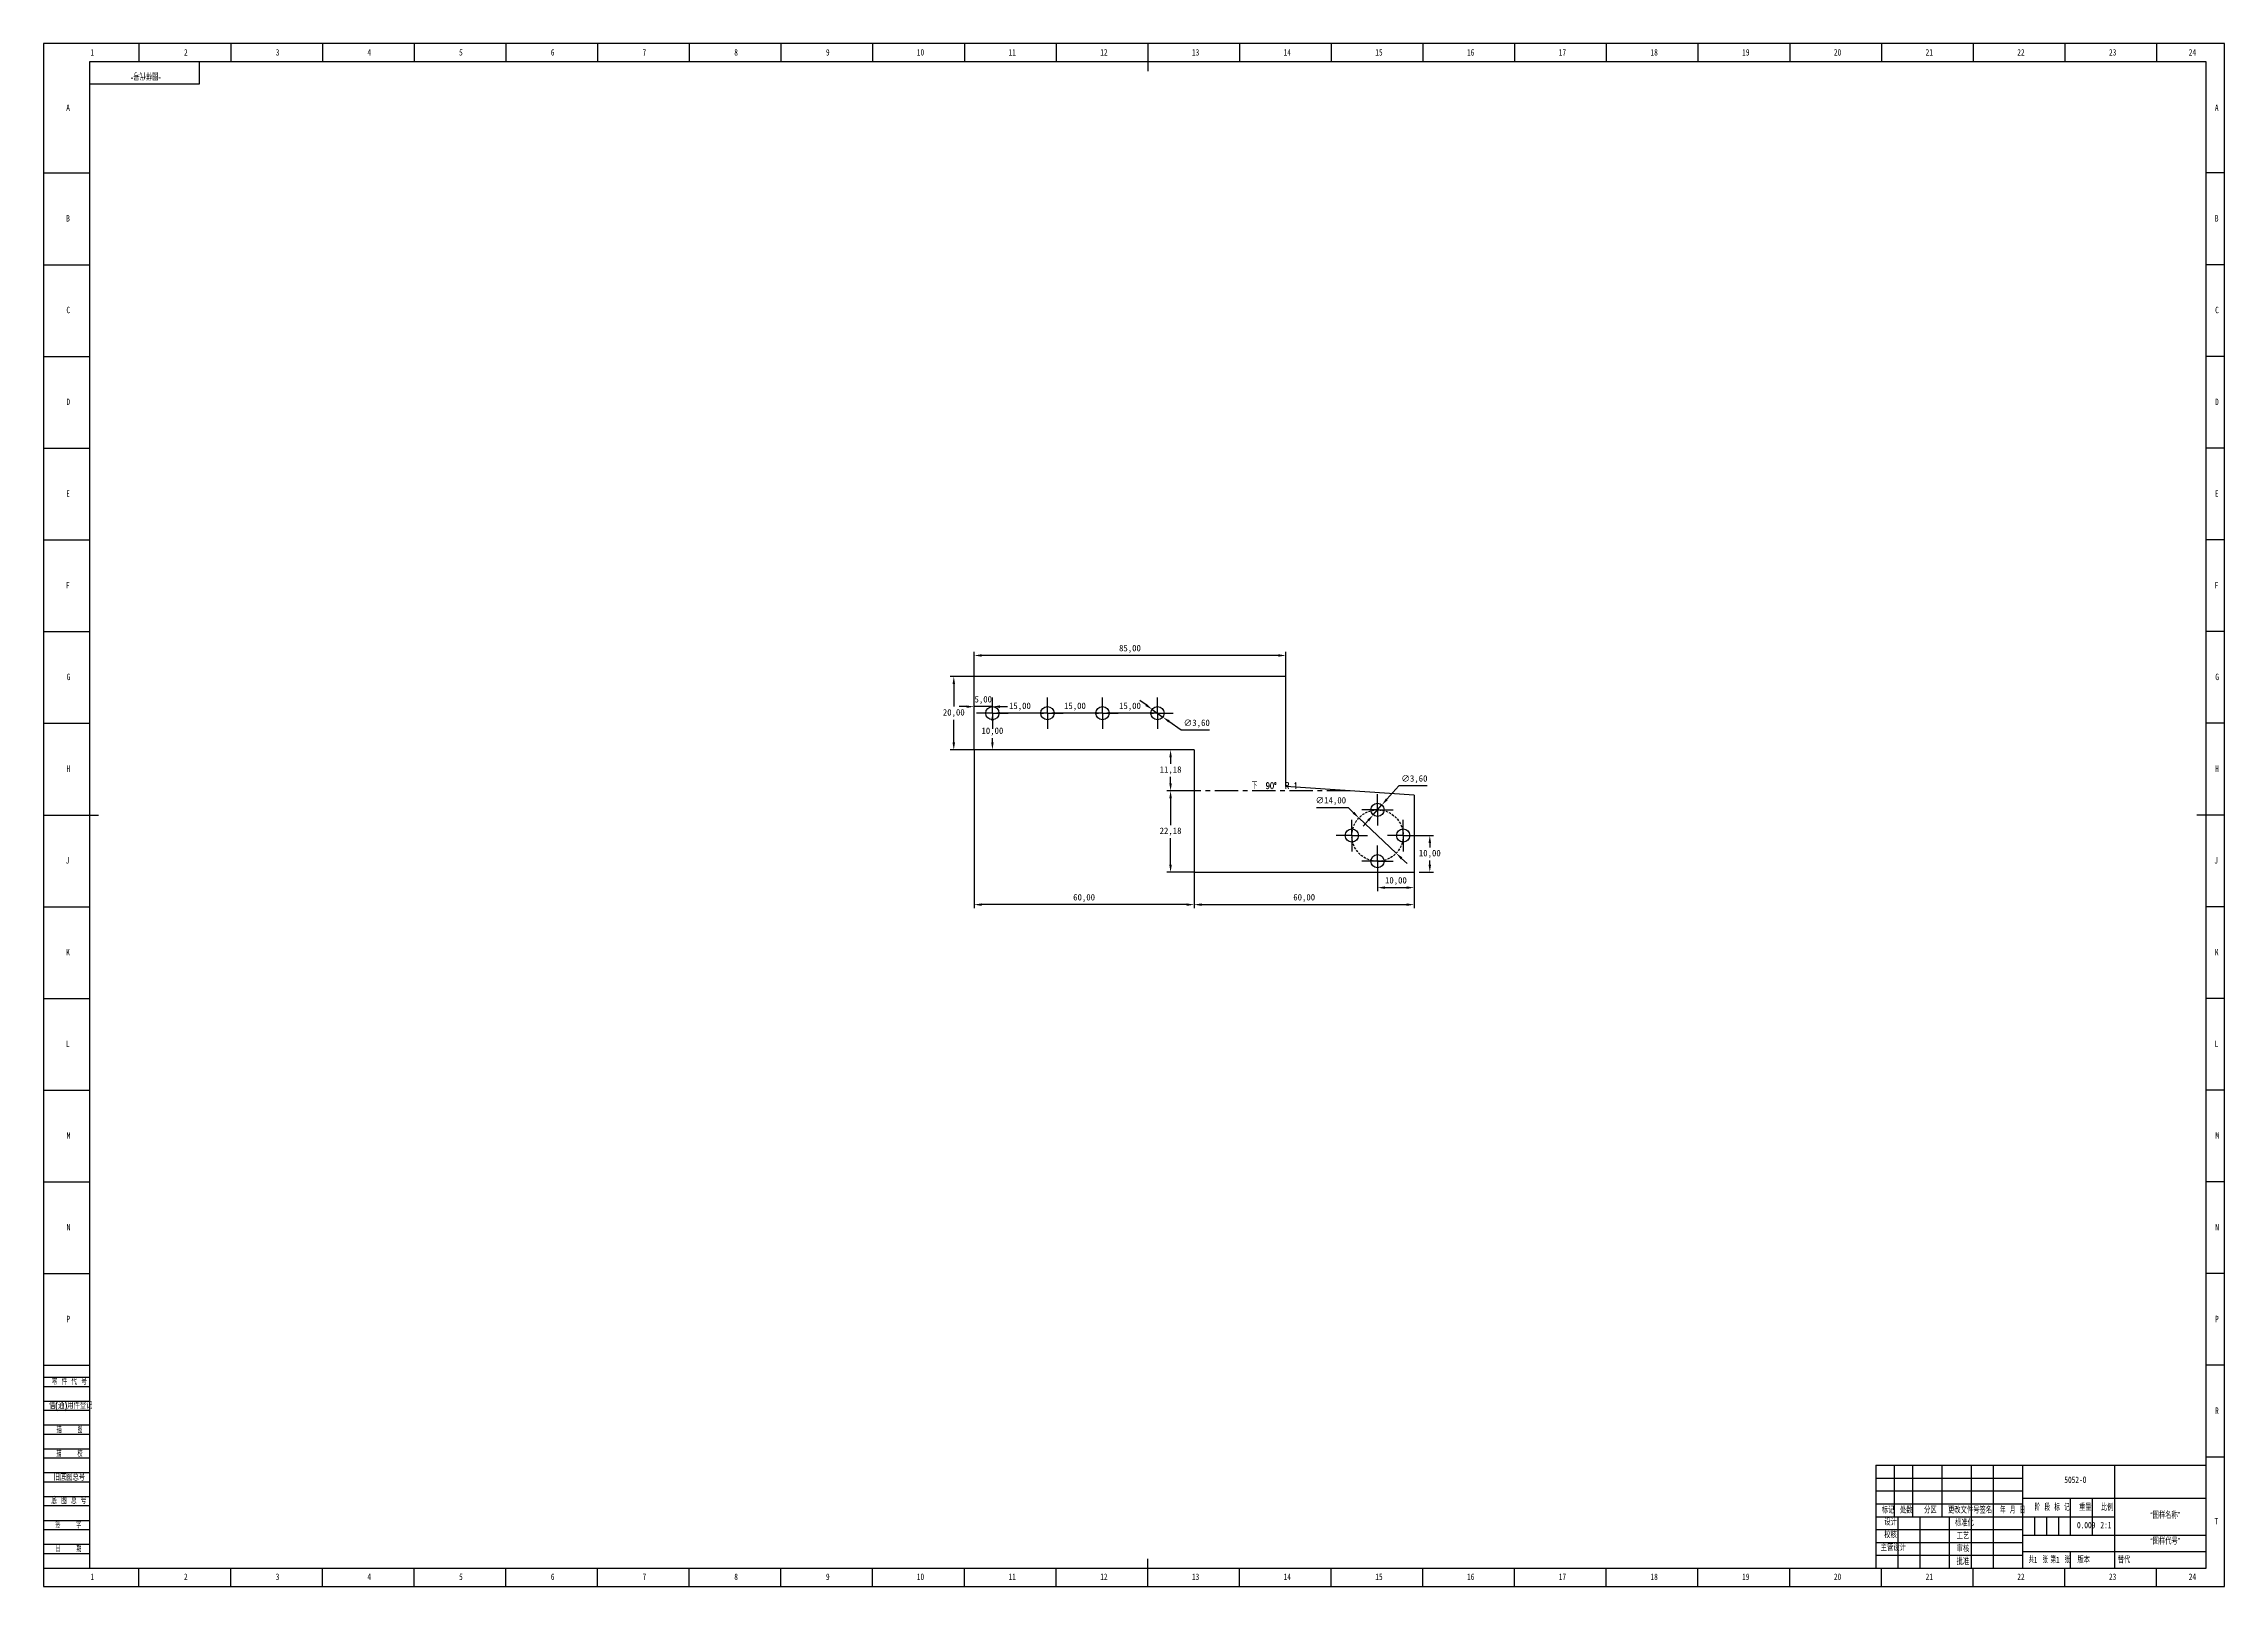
# Model space of a CAD drawing. Header units: millimetres. Extents: x 0 to 594, y 0 to 421.
import ezdxf

# ---------------------------------------------------------------- set-up
doc = ezdxf.new("R2010")
doc.units = ezdxf.units.MM
doc.header["$LTSCALE"] = 0.5
doc.header["$PDSIZE"] = -1
doc.linetypes.add('CENTERX2', pattern=[20.32, 12.7, -2.54, 2.54, -2.54])
doc.linetypes.add('HIDDEN', pattern=[1.905, 1.27, -0.635])
for name, color, linetype in [('10', 7, 'Continuous'), ('5', 7, 'Continuous'), ('9', 7, 'Continuous'), ('SLD-0', 7, 'Continuous')]:
    doc.layers.add(name, color=color, linetype=linetype)
doc.styles.add('SLDTEXTSTYLE0', font='TXT', dxfattribs={"width": 0.7, "bigfont": 'bigfont'})
doc.styles.add('SLDTEXTSTYLE1', font='TXT', dxfattribs={"width": 0.6, "bigfont": 'bigfont'})
doc.styles.add('SLDTEXTSTYLE2', font='TXT', dxfattribs={"width": 0.614286, "bigfont": 'bigfont'})
doc.styles.add('SLDTEXTSTYLE3', font='TXT', dxfattribs={"width": 0.62, "bigfont": 'bigfont'})
doc.styles.add('SLDTEXTSTYLE4', font='TXT', dxfattribs={"width": 0.566667, "bigfont": 'bigfont'})
doc.styles.add('SLDTEXTSTYLE5', font='TXT', dxfattribs={"width": 0.7})
doc.styles.add('SLDTEXTSTYLE6', font='TXT', dxfattribs={"width": 0.609091, "bigfont": 'bigfont'})
doc.dimstyles.new('ISO-25', dxfattribs={"dimtxt": 2.5, "dimasz": 2.5, "dimexe": 1.25, "dimexo": 0.625, "dimtad": 1, "dimtxsty": 'Standard', "dimcen": 2.5, "dimadec": 0, "dimazin": 0, "dimtfac": 1, "dimtmove": 0, "dimatfit": 3, "dimfxl": 1, "dimarcsym": 0})

# ---------------------------------------------------------------- blocks, each defined once
blk = doc.blocks.new('SW_CENTERMARKSYMBOL_0')
at = {"layer": '10', "color": 0}
for p, q in [((-2.5, 0), (-4.3, 0)), ((0, 0), (-2.5, 0)), ((0, 2.5), (0, 4.3)), ((0, 0), (0, 2.5)), ((0, 0), (0, -2.5)), ((0, 0), (2.5, 0)), ((2.5, 0), (4.3, 0)), ((0, -2.5), (0, -4.3))]:
    blk.add_line(p, q, dxfattribs=at)
blk = doc.blocks.new('SW_CENTERMARKSYMBOL_1')
at = {"layer": '10', "color": 0}
for p, q in [((-2.5, 0), (-4.3, 0)), ((0, 0), (-2.5, 0)), ((0, 2.5), (0, 4.3)), ((0, 0), (0, 2.5)), ((0, 0), (0, -2.5)), ((0, 0), (2.5, 0)), ((2.5, 0), (4.3, 0)), ((0, -2.5), (0, -4.3))]:
    blk.add_line(p, q, dxfattribs=at)
blk = doc.blocks.new('SW_CENTERMARKSYMBOL_2')
at = {"layer": '10', "color": 0}
for p, q in [((-2.5, 0), (-4.3, 0)), ((0, 0), (-2.5, 0)), ((0, 2.5), (0, 4.3)), ((0, 0), (0, 2.5)), ((0, 0), (0, -2.5)), ((0, 0), (2.5, 0)), ((2.5, 0), (4.3, 0)), ((0, -2.5), (0, -4.3))]:
    blk.add_line(p, q, dxfattribs=at)
blk = doc.blocks.new('SW_CENTERMARKSYMBOL_3')
at = {"layer": '10', "color": 0}
for p, q in [((-2.5, 0), (-4.3, 0)), ((0, 0), (-2.5, 0)), ((0, 2.5), (0, 4.3)), ((0, 0), (0, 2.5)), ((0, 0), (0, -2.5)), ((0, 0), (2.5, 0)), ((2.5, 0), (4.3, 0)), ((0, -2.5), (0, -4.3))]:
    blk.add_line(p, q, dxfattribs=at)
blk = doc.blocks.new('SW_CENTERMARKSYMBOL_4')
at = {"layer": '10', "color": 0}
for p, q in [((-2.5, 0), (-4.3, 0)), ((0, 0), (-2.5, 0)), ((0, 2.5), (0, 4.3)), ((0, 0), (0, 2.5)), ((0, 0), (0, -2.5)), ((0, 0), (2.5, 0)), ((2.5, 0), (4.3, 0)), ((0, -2.5), (0, -4.3))]:
    blk.add_line(p, q, dxfattribs=at)
blk = doc.blocks.new('SW_CENTERMARKSYMBOL_5')
at = {"layer": '10', "color": 0}
for p, q in [((-2.5, 0), (-4.3, 0)), ((0, 0), (-2.5, 0)), ((0, 2.5), (0, 4.3)), ((0, 0), (0, 2.5)), ((0, 0), (0, -2.5)), ((0, 0), (2.5, 0)), ((2.5, 0), (4.3, 0)), ((0, -2.5), (0, -4.3))]:
    blk.add_line(p, q, dxfattribs=at)
blk = doc.blocks.new('SW_CENTERMARKSYMBOL_6')
at = {"layer": '10', "color": 0}
for p, q in [((-2.5, 0), (-4.3, 0)), ((0, 0), (-2.5, 0)), ((0, 2.5), (0, 4.3)), ((0, 0), (0, 2.5)), ((0, 0), (0, -2.5)), ((0, 0), (2.5, 0)), ((2.5, 0), (4.3, 0)), ((0, -2.5), (0, -4.3))]:
    blk.add_line(p, q, dxfattribs=at)
blk = doc.blocks.new('SW_CENTERMARKSYMBOL_7')
at = {"layer": '10', "color": 0}
for p, q in [((-2.5, 0), (-4.3, 0)), ((0, 0), (-2.5, 0)), ((0, 2.5), (0, 4.3)), ((0, 0), (0, 2.5)), ((0, 0), (0, -2.5)), ((0, 0), (2.5, 0)), ((2.5, 0), (4.3, 0)), ((0, -2.5), (0, -4.3))]:
    blk.add_line(p, q, dxfattribs=at)
blk = doc.blocks.new('SW_CENTERMARKSYMBOL_8')
at = {"layer": '10', "color": 0}
for p, q in [((-2.5, 0), (-4.3, 0)), ((0, 0), (-2.5, 0)), ((0, 2.5), (0, 4.3)), ((0, 0), (0, 2.5)), ((0, 0), (0, -2.5)), ((0, 0), (2.5, 0)), ((2.5, 0), (4.3, 0)), ((0, -2.5), (0, -4.3))]:
    blk.add_line(p, q, dxfattribs=at)
blk = doc.blocks.new('SW_CENTERMARKSYMBOL_9')
at = {"layer": '10', "color": 0}
for p, q in [((-2.5, 0), (-4.3, 0)), ((0, 0), (-2.5, 0)), ((0, 2.5), (0, 4.3)), ((0, 0), (0, 2.5)), ((0, 0), (0, -2.5)), ((0, 0), (2.5, 0)), ((2.5, 0), (4.3, 0)), ((0, -2.5), (0, -4.3))]:
    blk.add_line(p, q, dxfattribs=at)
blk = doc.blocks.new('SW_CENTERMARKSYMBOL_10')
at = {"layer": '10', "color": 0}
for p, q in [((-2.5, 0), (-4.3, 0)), ((0, 0), (-2.5, 0)), ((0, 2.5), (0, 4.3)), ((0, 0), (0, 2.5)), ((0, 0), (0, -2.5)), ((0, 0), (2.5, 0)), ((2.5, 0), (4.3, 0)), ((0, -2.5), (0, -4.3))]:
    blk.add_line(p, q, dxfattribs=at)
blk = doc.blocks.new('SW_CENTERMARKSYMBOL_11')
at = {"layer": '10', "color": 0}
for p, q in [((-2.5, 0), (-4.3, 0)), ((0, 0), (-2.5, 0)), ((0, 2.5), (0, 4.3)), ((0, 0), (0, 2.5)), ((0, 0), (0, -2.5)), ((0, 0), (2.5, 0)), ((2.5, 0), (4.3, 0)), ((0, -2.5), (0, -4.3))]:
    blk.add_line(p, q, dxfattribs=at)
blk = doc.blocks.new('SW_CENTERMARKSYMBOL_12')
at = {"layer": '10', "color": 0}
for p, q in [((-2.5, 0), (-4.3, 0)), ((0, 0), (-2.5, 0)), ((0, 2.5), (0, 4.3)), ((0, 0), (0, 2.5)), ((0, 0), (0, -2.5)), ((0, 0), (2.5, 0)), ((2.5, 0), (4.3, 0)), ((0, -2.5), (0, -4.3))]:
    blk.add_line(p, q, dxfattribs=at)
blk = doc.blocks.new('SW_CENTERMARKSYMBOL_13')
at = {"layer": '10', "color": 0}
for p, q in [((-2.5, 0), (-4.3, 0)), ((0, 0), (-2.5, 0)), ((0, 2.5), (0, 4.3)), ((0, 0), (0, 2.5)), ((0, 0), (0, -2.5)), ((0, 0), (2.5, 0)), ((2.5, 0), (4.3, 0)), ((0, -2.5), (0, -4.3))]:
    blk.add_line(p, q, dxfattribs=at)
blk = doc.blocks.new('SW_CENTERMARKSYMBOL_14')
at = {"layer": '10', "color": 0}
for p, q in [((-2.5, 0), (-4.3, 0)), ((0, 0), (-2.5, 0)), ((0, 2.5), (0, 4.3)), ((0, 0), (0, 2.5)), ((0, 0), (0, -2.5)), ((0, 0), (2.5, 0)), ((2.5, 0), (4.3, 0)), ((0, -2.5), (0, -4.3))]:
    blk.add_line(p, q, dxfattribs=at)
blk = doc.blocks.new('SW_CENTERMARKSYMBOL_15')
at = {"layer": '10', "color": 0}
for p, q in [((-2.5, 0), (-4.3, 0)), ((0, 0), (-2.5, 0)), ((0, 2.5), (0, 4.3)), ((0, 0), (0, 2.5)), ((0, 0), (0, -2.5)), ((0, 0), (2.5, 0)), ((2.5, 0), (4.3, 0)), ((0, -2.5), (0, -4.3))]:
    blk.add_line(p, q, dxfattribs=at)
blk = doc.blocks.new('*D17')
at = {"color": 0, "lineweight": -2, "transparency": 16777216}
for p, q in [((253.65, 248), (253.65, 254.73)), ((336.61, 253.73), (255.69, 253.73)), ((338.65, 248), (338.65, 254.73))]:
    blk.add_line(p, q, dxfattribs=at)
at = {"color": 0, "transparency": 16777216}
for points in [[(255.69, 254.07), (255.69, 253.39), (253.65, 253.73)], [(336.61, 254.07), (336.61, 253.39), (338.65, 253.73)]]:
    blk.add_solid(points, dxfattribs=at)
at = {"layer": 'Defpoints', "color": 0, "transparency": 16777216}
for p in [(253.65, 253.73), (253.65, 248), (338.65, 248)]:
    blk.add_point(p, dxfattribs=at)
at = {"color": 0, "transparency": 16777216, "insert": (296.15, 255.51), "char_height": 1.75, "attachment_point": 5}
blk.add_mtext('85,00', dxfattribs=at)
blk = doc.blocks.new('*D18')
at = {"color": 0, "lineweight": -2, "transparency": 16777216}
for p, q in [((253.65, 248), (247.12, 248)), ((248.12, 245.96), (248.12, 239.78)), ((248.12, 230.04), (248.12, 236.22)), ((253.65, 228), (247.12, 228))]:
    blk.add_line(p, q, dxfattribs=at)
at = {"color": 0, "transparency": 16777216}
for points in [[(247.78, 245.96), (248.46, 245.96), (248.12, 248)], [(247.78, 230.04), (248.46, 230.04), (248.12, 228)]]:
    blk.add_solid(points, dxfattribs=at)
at = {"layer": 'Defpoints', "color": 0, "transparency": 16777216}
for p in [(248.12, 248), (253.65, 248), (253.65, 228)]:
    blk.add_point(p, dxfattribs=at)
at = {"color": 0, "transparency": 16777216, "insert": (248.12, 238), "char_height": 1.75, "attachment_point": 5}
blk.add_mtext('20,00', dxfattribs=at)
blk = doc.blocks.new('*D19')
at = {"color": 0, "lineweight": -2, "transparency": 16777216}
for p, q in [((253.65, 228), (253.65, 184.82)), ((313.65, 228), (313.65, 184.82)), ((311.61, 185.82), (255.69, 185.82))]:
    blk.add_line(p, q, dxfattribs=at)
at = {"color": 0, "transparency": 16777216}
for points in [[(255.69, 186.16), (255.69, 185.48), (253.65, 185.82)], [(311.61, 186.16), (311.61, 185.48), (313.65, 185.82)]]:
    blk.add_solid(points, dxfattribs=at)
at = {"layer": 'Defpoints', "color": 0, "transparency": 16777216}
for p in [(253.65, 228), (313.65, 228), (253.65, 185.82)]:
    blk.add_point(p, dxfattribs=at)
at = {"color": 0, "transparency": 16777216, "insert": (283.65, 187.61), "char_height": 1.75, "attachment_point": 5}
blk.add_mtext('60,00', dxfattribs=at)
blk = doc.blocks.new('*D20')
at = {"color": 0, "lineweight": -2, "transparency": 16777216}
for p, q in [((313.65, 194.64), (313.65, 184.82)), ((373.65, 194.64), (373.65, 184.82)), ((315.69, 185.82), (371.61, 185.82))]:
    blk.add_line(p, q, dxfattribs=at)
at = {"color": 0, "transparency": 16777216}
for points in [[(315.69, 186.16), (315.69, 185.48), (313.65, 185.82)], [(371.61, 186.16), (371.61, 185.48), (373.65, 185.82)]]:
    blk.add_solid(points, dxfattribs=at)
at = {"layer": 'Defpoints', "color": 0, "transparency": 16777216}
for p in [(313.65, 194.64), (373.65, 194.64), (373.65, 185.82)]:
    blk.add_point(p, dxfattribs=at)
at = {"color": 0, "transparency": 16777216, "insert": (343.65, 187.61), "char_height": 1.75, "attachment_point": 5}
blk.add_mtext('60,00', dxfattribs=at)
blk = doc.blocks.new('*D21')
at = {"color": 0, "lineweight": -2, "transparency": 16777216}
for p, q in [((313.65, 216.82), (306.22, 216.82)), ((307.22, 214.78), (307.22, 207.52)), ((307.22, 196.68), (307.22, 203.95)), ((313.65, 194.64), (306.22, 194.64))]:
    blk.add_line(p, q, dxfattribs=at)
at = {"color": 0, "transparency": 16777216}
for points in [[(306.88, 214.78), (307.56, 214.78), (307.22, 216.82)], [(306.88, 196.68), (307.56, 196.68), (307.22, 194.64)]]:
    blk.add_solid(points, dxfattribs=at)
at = {"layer": 'Defpoints', "color": 0, "transparency": 16777216}
for p in [(313.65, 216.82), (307.22, 194.64), (313.65, 194.64)]:
    blk.add_point(p, dxfattribs=at)
at = {"color": 0, "transparency": 16777216, "insert": (307.22, 205.73), "char_height": 1.75, "attachment_point": 5}
blk.add_mtext('22,18', dxfattribs=at)
blk = doc.blocks.new('*D22')
at = {"color": 0, "lineweight": -2, "transparency": 16777216}
for p, q in [((363.65, 193.34), (363.65, 189.45)), ((365.69, 190.45), (371.61, 190.45)), ((373.65, 193.34), (373.65, 189.45))]:
    blk.add_line(p, q, dxfattribs=at)
at = {"color": 0, "transparency": 16777216}
for points in [[(365.69, 190.79), (365.69, 190.11), (363.65, 190.45)], [(371.61, 190.79), (371.61, 190.11), (373.65, 190.45)]]:
    blk.add_solid(points, dxfattribs=at)
at = {"layer": 'Defpoints', "color": 0, "transparency": 16777216}
for p in [(363.65, 193.34), (373.65, 193.34), (373.65, 190.45)]:
    blk.add_point(p, dxfattribs=at)
at = {"color": 0, "transparency": 16777216, "insert": (368.65, 192.23), "char_height": 1.75, "attachment_point": 5}
blk.add_mtext('10,00', dxfattribs=at)
blk = doc.blocks.new('*D23')
at = {"color": 0, "lineweight": -2, "transparency": 16777216}
for p, q in [((374.95, 204.64), (378.89, 204.64)), ((377.89, 202.6), (377.89, 201.43)), ((377.89, 196.68), (377.89, 197.86)), ((374.95, 194.64), (378.89, 194.64))]:
    blk.add_line(p, q, dxfattribs=at)
at = {"color": 0, "transparency": 16777216}
for points in [[(377.55, 202.6), (378.23, 202.6), (377.89, 204.64)], [(377.55, 196.68), (378.23, 196.68), (377.89, 194.64)]]:
    blk.add_solid(points, dxfattribs=at)
at = {"layer": 'Defpoints', "color": 0, "transparency": 16777216}
for p in [(374.95, 204.64), (374.95, 194.64), (377.89, 194.64)]:
    blk.add_point(p, dxfattribs=at)
at = {"color": 0, "transparency": 16777216, "insert": (377.89, 199.64), "char_height": 1.75, "attachment_point": 5}
blk.add_mtext('10,00', dxfattribs=at)
blk = doc.blocks.new('*D24')
at = {"color": 0, "lineweight": -2, "transparency": 16777216}
for p, q in [((346.96, 212.26), (355.6, 212.26)), ((355.6, 212.26), (357.08, 210.86)), ((368.73, 199.83), (358.56, 209.46)), ((370.21, 198.43), (371.69, 197.03))]:
    blk.add_line(p, q, dxfattribs=at)
at = {"color": 0, "transparency": 16777216}
for points in [[(357.32, 211.11), (356.85, 210.61), (358.56, 209.46)], [(370.44, 198.68), (369.97, 198.18), (368.73, 199.83)]]:
    blk.add_solid(points, dxfattribs=at)
at = {"layer": 'Defpoints', "color": 0, "transparency": 16777216}
for p in [(358.56, 209.46), (368.73, 199.83)]:
    blk.add_point(p, dxfattribs=at)
at = {"color": 0, "transparency": 16777216, "insert": (350.9, 214.05), "char_height": 1.75, "attachment_point": 5}
blk.add_mtext('∅14,00', dxfattribs=at)
blk = doc.blocks.new('*D25')
at = {"color": 0, "lineweight": -2, "transparency": 16777216}
for p, q in [((369.41, 218.2), (366.18, 214.53)), ((377.17, 218.2), (369.41, 218.2)), ((361.11, 208.76), (359.76, 207.23)), ((362.46, 210.29), (364.83, 213))]:
    blk.add_line(p, q, dxfattribs=at)
at = {"color": 0, "transparency": 16777216}
for points in [[(365.92, 214.75), (366.44, 214.3), (364.83, 213)], [(360.85, 208.99), (361.37, 208.54), (362.46, 210.29)]]:
    blk.add_solid(points, dxfattribs=at)
at = {"layer": 'Defpoints', "color": 0, "transparency": 16777216}
for p in [(362.46, 210.29), (364.83, 213)]:
    blk.add_point(p, dxfattribs=at)
at = {"color": 0, "transparency": 16777216, "insert": (373.67, 219.98), "char_height": 1.75, "attachment_point": 5}
blk.add_mtext('∅3,60', dxfattribs=at)
blk = doc.blocks.new('*D26')
at = {"color": 0, "lineweight": -2, "transparency": 16777216}
for p, q in [((313.65, 228), (306.22, 228)), ((307.22, 225.96), (307.22, 224.19)), ((307.22, 218.86), (307.22, 220.63)), ((313.65, 216.82), (306.22, 216.82))]:
    blk.add_line(p, q, dxfattribs=at)
at = {"color": 0, "transparency": 16777216}
for points in [[(306.88, 225.96), (307.56, 225.96), (307.22, 228)], [(306.88, 218.86), (307.56, 218.86), (307.22, 216.82)]]:
    blk.add_solid(points, dxfattribs=at)
at = {"layer": 'Defpoints', "color": 0, "transparency": 16777216}
for p in [(313.65, 228), (307.22, 216.82), (313.65, 216.82)]:
    blk.add_point(p, dxfattribs=at)
at = {"color": 0, "transparency": 16777216, "insert": (307.22, 222.41), "char_height": 1.75, "attachment_point": 5}
blk.add_mtext('11,18', dxfattribs=at)
blk = doc.blocks.new('*D27')
at = {"color": 0, "lineweight": -2, "transparency": 16777216}
for p, q in [((300.53, 240.24), (298.87, 241.43)), ((302.18, 239.05), (305.11, 236.95)), ((310.08, 233.38), (306.76, 235.76)), ((317.84, 233.38), (310.08, 233.38))]:
    blk.add_line(p, q, dxfattribs=at)
at = {"color": 0, "transparency": 16777216}
for points in [[(300.73, 240.52), (300.33, 239.97), (302.18, 239.05)], [(306.96, 236.04), (306.56, 235.48), (305.11, 236.95)]]:
    blk.add_solid(points, dxfattribs=at)
at = {"layer": 'Defpoints', "color": 0, "transparency": 16777216}
for p in [(302.18, 239.05), (305.11, 236.95)]:
    blk.add_point(p, dxfattribs=at)
at = {"color": 0, "transparency": 16777216, "insert": (314.34, 235.16), "char_height": 1.75, "attachment_point": 5}
blk.add_mtext('∅3,60', dxfattribs=at)
blk = doc.blocks.new('*D28')
at = {"color": 0, "lineweight": -2, "transparency": 16777216}
for p, q in [((288.65, 238), (288.65, 239)), ((301.61, 238), (290.69, 238)), ((303.65, 238), (303.65, 239))]:
    blk.add_line(p, q, dxfattribs=at)
at = {"color": 0, "transparency": 16777216}
for points in [[(290.69, 238.34), (290.69, 237.66), (288.65, 238)], [(301.61, 238.34), (301.61, 237.66), (303.65, 238)]]:
    blk.add_solid(points, dxfattribs=at)
at = {"layer": 'Defpoints', "color": 0, "transparency": 16777216}
for p in [(288.65, 238), (288.65, 238), (303.65, 238)]:
    blk.add_point(p, dxfattribs=at)
at = {"color": 0, "transparency": 16777216, "insert": (296.15, 239.78), "char_height": 1.75, "attachment_point": 5}
blk.add_mtext('15,00', dxfattribs=at)
blk = doc.blocks.new('*D29')
at = {"color": 0, "lineweight": -2, "transparency": 16777216}
for p, q in [((273.65, 238), (273.65, 239)), ((286.61, 238), (275.69, 238)), ((288.65, 238), (288.65, 239))]:
    blk.add_line(p, q, dxfattribs=at)
at = {"color": 0, "transparency": 16777216}
for points in [[(275.69, 238.34), (275.69, 237.66), (273.65, 238)], [(286.61, 238.34), (286.61, 237.66), (288.65, 238)]]:
    blk.add_solid(points, dxfattribs=at)
at = {"layer": 'Defpoints', "color": 0, "transparency": 16777216}
for p in [(273.65, 238), (273.65, 238), (288.65, 238)]:
    blk.add_point(p, dxfattribs=at)
at = {"color": 0, "transparency": 16777216, "insert": (281.15, 239.78), "char_height": 1.75, "attachment_point": 5}
blk.add_mtext('15,00', dxfattribs=at)
blk = doc.blocks.new('*D30')
at = {"color": 0, "lineweight": -2, "transparency": 16777216}
for p, q in [((258.65, 238), (258.65, 239)), ((271.61, 238), (260.69, 238)), ((273.65, 238), (273.65, 239))]:
    blk.add_line(p, q, dxfattribs=at)
at = {"color": 0, "transparency": 16777216}
for points in [[(260.69, 238.34), (260.69, 237.66), (258.65, 238)], [(271.61, 238.34), (271.61, 237.66), (273.65, 238)]]:
    blk.add_solid(points, dxfattribs=at)
at = {"layer": 'Defpoints', "color": 0, "transparency": 16777216}
for p in [(258.65, 238), (258.65, 238), (273.65, 238)]:
    blk.add_point(p, dxfattribs=at)
at = {"color": 0, "transparency": 16777216, "insert": (266.15, 239.78), "char_height": 1.75, "attachment_point": 5}
blk.add_mtext('15,00', dxfattribs=at)
blk = doc.blocks.new('*D31')
at = {"color": 0, "lineweight": -2, "transparency": 16777216}
for p, q in [((251.61, 239.78), (249.57, 239.78)), ((253.65, 238), (253.65, 240.78)), ((258.65, 239.78), (253.65, 239.78)), ((258.65, 238), (258.65, 240.78)), ((260.69, 239.78), (262.73, 239.78))]:
    blk.add_line(p, q, dxfattribs=at)
at = {"color": 0, "transparency": 16777216}
for points in [[(251.61, 240.12), (251.61, 239.44), (253.65, 239.78)], [(260.69, 240.12), (260.69, 239.44), (258.65, 239.78)]]:
    blk.add_solid(points, dxfattribs=at)
at = {"layer": 'Defpoints', "color": 0, "transparency": 16777216}
for p in [(253.65, 239.78), (253.65, 238), (258.65, 238)]:
    blk.add_point(p, dxfattribs=at)
at = {"color": 0, "transparency": 16777216, "insert": (256.15, 241.57), "char_height": 1.75, "attachment_point": 5}
blk.add_mtext('5,00', dxfattribs=at)
blk = doc.blocks.new('*D32')
at = {"color": 0, "lineweight": -2, "transparency": 16777216}
for p, q in [((258.65, 238), (257.65, 238)), ((258.65, 235.96), (258.65, 234.78)), ((258.65, 228), (257.65, 228)), ((258.65, 230.04), (258.65, 231.22))]:
    blk.add_line(p, q, dxfattribs=at)
at = {"color": 0, "transparency": 16777216}
for points in [[(258.31, 235.96), (258.99, 235.96), (258.65, 238)], [(258.31, 230.04), (258.99, 230.04), (258.65, 228)]]:
    blk.add_solid(points, dxfattribs=at)
at = {"layer": 'Defpoints', "color": 0, "transparency": 16777216}
for p in [(258.65, 238), (258.65, 228), (258.65, 228)]:
    blk.add_point(p, dxfattribs=at)
at = {"color": 0, "transparency": 16777216, "insert": (258.65, 233), "char_height": 1.75, "attachment_point": 5}
blk.add_mtext('10,00', dxfattribs=at)

msp = doc.modelspace()

# ---------------------------------------------------------------- linework, layer by layer
at = {"color": 7, "linetype": 'Continuous', "lineweight": 30}
for p, q in [((253.645, 228.001), (253.645, 248.001)), ((338.645, 248.001), (253.645, 248.001)), ((338.645, 218.001), (338.645, 248.001)), ((313.645, 228.001), (253.645, 228.001)), ((313.645, 228.001), (313.645, 194.645)), ((373.645, 215.645), (338.645, 218.001)), ((373.645, 215.645), (373.645, 194.645)), ((313.645, 194.645), (373.645, 194.645))]:
    msp.add_line(p, q, dxfattribs=at)
at = {"color": 7, "linetype": 'CENTERX2'}
msp.add_line((356.145, 216.823), (313.645, 216.823), dxfattribs=at)
at = {"color": 7, "linetype": 'Continuous', "lineweight": 25}
for centre in [(258.645, 238.001), (273.645, 238.001), (288.645, 238.001), (303.645, 238.001), (363.645, 211.645), (356.645, 204.645), (370.645, 204.645), (363.645, 197.645)]:
    msp.add_circle(centre, 1.8, dxfattribs=at)
at = {"linetype": 'HIDDEN'}
msp.add_circle((363.645, 204.645), 7, dxfattribs=at)
at = {"layer": '5', "color": 7}
for p, q in [((594.5, 420.5), (0, 420.5)), ((0, 420.5), (0, 0)), ((594.5, 0), (594.5, 420.5)), ((0, 57), (12.5, 57)), ((0, 54.5), (12.5, 54.5)), ((0, 50.5), (12.5, 50.5)), ((0, 48), (12.5, 48)), ((0, 44), (12.5, 44)), ((0, 41.5), (12.5, 41.5)), ((0, 37.5), (12.5, 37.5)), ((0, 35), (12.5, 35)), ((0, 31), (12.5, 31)), ((0, 28.5), (12.5, 28.5)), ((0, 24.5), (12.5, 24.5)), ((499.5, 29.5), (539.5, 29.5)), ((499.5, 26), (539.5, 26)), ((0, 22), (12.5, 22)), ((0, 18), (12.5, 18)), ((542.75, 19), (542.75, 14)), ((546, 19), (546, 14)), ((549.25, 19), (549.25, 14)), ((0, 15.5), (12.5, 15.5)), ((0, 11.5), (12.5, 11.5)), ((0, 9), (12.5, 9)), ((0, 0), (594.5, 0))]:
    msp.add_line(p, q, dxfattribs=at)
at = {"layer": '5'}
for p, q in [((26, 420.5), (26, 415.525)), ((51, 420.5), (51, 415.525)), ((76, 420.5), (76, 415.525)), ((101, 420.5), (101, 415.525)), ((126, 420.5), (126, 415.525)), ((151, 420.5), (151, 415.525)), ((176, 420.5), (176, 415.525)), ((201, 420.5), (201, 415.525)), ((226, 420.5), (226, 415.525)), ((251, 420.5), (251, 415.525)), ((276, 420.5), (276, 415.525)), ((326, 420.5), (326, 415.525)), ((351, 420.5), (351, 415.525)), ((376, 420.5), (376, 415.525)), ((401, 420.5), (401, 415.525)), ((426, 420.5), (426, 415.525)), ((451, 420.5), (451, 415.525)), ((476, 420.5), (476, 415.525)), ((501, 420.5), (501, 415.525)), ((526, 420.5), (526, 415.525)), ((551, 420.5), (551, 415.525)), ((576, 420.5), (576, 415.525)), ((0, 385.25), (12.5, 385.25)), ((594.5, 385.25), (589.5, 385.25)), ((0, 360.25), (12.5, 360.25)), ((594.5, 360.25), (589.5, 360.25)), ((0, 335.25), (12.5, 335.25)), ((594.5, 335.25), (589.5, 335.25)), ((0, 310.25), (12.5, 310.25)), ((594.5, 310.25), (589.5, 310.25)), ((0, 285.25), (12.5, 285.25)), ((594.5, 285.25), (589.5, 285.25)), ((0, 260.25), (12.5, 260.25)), ((594.5, 260.25), (589.5, 260.25)), ((0, 235.25), (12.5, 235.25)), ((594.5, 235.25), (589.5, 235.25)), ((0, 185.25), (12.5, 185.25)), ((594.5, 185.25), (589.5, 185.25)), ((0, 160.25), (12.5, 160.25)), ((594.5, 160.25), (589.5, 160.25)), ((0, 135.25), (12.5, 135.25)), ((594.5, 135.25), (589.5, 135.25)), ((0, 110.25), (12.5, 110.25)), ((594.5, 110.25), (589.5, 110.25)), ((0, 85.25), (12.5, 85.25)), ((594.5, 85.25), (589.5, 85.25)), ((0, 60.25), (12.5, 60.25)), ((594.5, 60.25), (589.5, 60.25)), ((594.5, 35.25), (589.5, 35.25)), ((26, 0), (26, 5)), ((51, 0), (51, 5)), ((76, 0), (76, 5)), ((101, 0), (101, 5)), ((126, 0), (126, 5)), ((151, 0), (151, 5)), ((176, 0), (176, 5)), ((201, 0), (201, 5)), ((226, 0), (226, 5)), ((251, 0), (251, 5)), ((276, 0), (276, 5)), ((326, 0), (326, 5)), ((351, 0), (351, 5)), ((376, 0), (376, 5)), ((401, 0), (401, 5)), ((426, 0), (426, 5)), ((451, 0), (451, 5)), ((476, 0), (476, 5)), ((501, 0), (501, 5)), ((526, 0), (526, 5)), ((551, 0), (551, 5)), ((576, 0), (576, 5))]:
    msp.add_line(p, q, dxfattribs=at)
at = {"layer": '5', "lineweight": 25}
for p, q in [((301, 420.5), (301, 413)), ((0, 210.25), (15, 210.25)), ((594.5, 210.25), (587, 210.25)), ((301, 0), (301, 7.5)), ((552.5, 9.491), (552.5, 5))]:
    msp.add_line(p, q, dxfattribs=at)
at = {"layer": '5', "color": 7, "lineweight": 25}
for p, q in [((589.5, 415.525), (12.5, 415.525)), ((12.5, 415.525), (12.5, 5)), ((42.5, 409.5), (42.5, 415.5)), ((589.5, 5), (589.5, 415.525)), ((12.5, 409.5), (42.5, 409.5)), ((499.5, 33), (589.5, 33)), ((499.5, 33), (499.5, 5)), ((504.5, 33), (504.5, 19)), ((509.5, 33), (509.5, 19)), ((517.5, 33), (517.5, 19)), ((525.5, 33), (525.5, 5)), ((531.5, 33), (531.5, 5)), ((539.5, 33), (539.5, 5)), ((564.5, 33), (564.5, 19)), ((539.5, 24), (589.5, 24)), ((552.5, 24), (552.5, 14)), ((558.5, 24), (558.5, 14)), ((499.5, 22.5), (539.5, 22.5)), ((499.5, 19), (564.5, 19)), ((505.5, 19), (505.5, 5)), ((511.5, 19), (511.5, 5)), ((519.5, 19), (519.5, 5)), ((564.5, 19), (564.5, 5)), ((499.5, 15.5), (539.5, 15.5)), ((499.5, 12), (539.5, 12)), ((539.5, 14), (589.5, 14)), ((499.5, 8.5), (539.5, 8.5)), ((539.503, 9.491), (589.5, 9.491)), ((0, 5), (589.5, 5))]:
    msp.add_line(p, q, dxfattribs=at)

# ---------------------------------------------------------------- block references
at = {"layer": '10'}
for name, p in [('SW_CENTERMARKSYMBOL_7', (258.645, 238.001)), ('SW_CENTERMARKSYMBOL_15', (258.645, 238.001)), ('SW_CENTERMARKSYMBOL_6', (273.645, 238.001)), ('SW_CENTERMARKSYMBOL_14', (273.645, 238.001)), ('SW_CENTERMARKSYMBOL_5', (288.645, 238.001)), ('SW_CENTERMARKSYMBOL_13', (288.645, 238.001)), ('SW_CENTERMARKSYMBOL_4', (303.645, 238.001)), ('SW_CENTERMARKSYMBOL_12', (303.645, 238.001)), ('SW_CENTERMARKSYMBOL_0', (363.645, 211.645)), ('SW_CENTERMARKSYMBOL_8', (363.645, 211.645)), ('SW_CENTERMARKSYMBOL_1', (356.645, 204.645)), ('SW_CENTERMARKSYMBOL_9', (356.645, 204.645)), ('SW_CENTERMARKSYMBOL_2', (370.645, 204.645)), ('SW_CENTERMARKSYMBOL_10', (370.645, 204.645)), ('SW_CENTERMARKSYMBOL_3', (363.645, 197.645)), ('SW_CENTERMARKSYMBOL_11', (363.645, 197.645))]:
    msp.add_blockref(name, p, dxfattribs=at)

# ---------------------------------------------------------------- texts
at = {"color": 7, "linetype": 'Continuous', "lineweight": 0, "insert": (335.605, 219.101), "char_height": 1.75, "attachment_point": 2, "style": 'SLDTEXTSTYLE6'}
msp.add_mtext('下  90°  R 1', dxfattribs=at)
at = {"layer": '10', "char_height": 1.75}
for s, insert, attachment_point, style in [('1', (13.272, 418.997), 2, 'SLDTEXTSTYLE5'), ('2', (38.772, 418.997), 2, 'SLDTEXTSTYLE5'), ('3', (63.772, 418.997), 2, 'SLDTEXTSTYLE5'), ('4', (88.772, 418.997), 2, 'SLDTEXTSTYLE5'), ('5', (113.772, 418.997), 2, 'SLDTEXTSTYLE5'), ('6', (138.773, 418.997), 2, 'SLDTEXTSTYLE5'), ('7', (163.773, 418.997), 2, 'SLDTEXTSTYLE5'), ('8', (188.773, 418.997), 2, 'SLDTEXTSTYLE5'), ('9', (213.773, 418.997), 2, 'SLDTEXTSTYLE5'), ('10', (239.044, 418.997), 2, 'SLDTEXTSTYLE5'), ('11', (264.044, 418.997), 2, 'SLDTEXTSTYLE5'), ('12', (289.044, 418.997), 2, 'SLDTEXTSTYLE5'), ('13', (314.044, 418.997), 2, 'SLDTEXTSTYLE5'), ('14', (339.044, 418.997), 2, 'SLDTEXTSTYLE5'), ('15', (364.044, 418.997), 2, 'SLDTEXTSTYLE5'), ('16', (389.046, 418.997), 2, 'SLDTEXTSTYLE5'), ('17', (414.046, 418.997), 2, 'SLDTEXTSTYLE5'), ('18', (439.046, 418.997), 2, 'SLDTEXTSTYLE5'), ('19', (464.046, 418.997), 2, 'SLDTEXTSTYLE5'), ('20', (489.044, 418.997), 2, 'SLDTEXTSTYLE5'), ('21', (514.044, 418.997), 2, 'SLDTEXTSTYLE5'), ('22', (539.044, 418.997), 2, 'SLDTEXTSTYLE5'), ('23', (564.044, 418.997), 2, 'SLDTEXTSTYLE5'), ('24', (585.794, 418.997), 2, 'SLDTEXTSTYLE5'), ('A', (6.66, 403.892), 2, 'SLDTEXTSTYLE5'), ('A', (592.41, 403.892), 2, 'SLDTEXTSTYLE5'), ('B', (6.66, 373.747), 2, 'SLDTEXTSTYLE5'), ('B', (592.41, 373.747), 2, 'SLDTEXTSTYLE5'), ('C', (6.714, 348.767), 2, 'SLDTEXTSTYLE5'), ('C', (592.464, 348.767), 2, 'SLDTEXTSTYLE5'), ('D', (6.715, 323.747), 2, 'SLDTEXTSTYLE5'), ('D', (592.465, 323.747), 2, 'SLDTEXTSTYLE5'), ('E', (6.659, 298.767), 2, 'SLDTEXTSTYLE5'), ('E', (592.409, 298.767), 2, 'SLDTEXTSTYLE5'), ('F', (6.612, 273.747), 2, 'SLDTEXTSTYLE5'), ('F', (592.362, 273.747), 2, 'SLDTEXTSTYLE5'), ('G', (6.77, 248.767), 2, 'SLDTEXTSTYLE5'), ('G', (592.52, 248.767), 2, 'SLDTEXTSTYLE5'), ('H', (6.715, 223.747), 2, 'SLDTEXTSTYLE5'), ('H', (592.465, 223.747), 2, 'SLDTEXTSTYLE5'), ('J', (6.508, 198.767), 2, 'SLDTEXTSTYLE5'), ('J', (592.258, 198.767), 2, 'SLDTEXTSTYLE5'), ('K', (6.66, 173.747), 2, 'SLDTEXTSTYLE5'), ('K', (592.41, 173.747), 2, 'SLDTEXTSTYLE5'), ('L', (6.59, 148.767), 2, 'SLDTEXTSTYLE5'), ('L', (592.34, 148.767), 2, 'SLDTEXTSTYLE5'), ('M', (6.799, 123.747), 2, 'SLDTEXTSTYLE5'), ('M', (592.549, 123.747), 2, 'SLDTEXTSTYLE5'), ('N', (6.774, 98.767), 2, 'SLDTEXTSTYLE5'), ('N', (592.524, 98.767), 2, 'SLDTEXTSTYLE5'), ('P', (6.722, 73.747), 2, 'SLDTEXTSTYLE5'), ('P', (592.472, 73.747), 2, 'SLDTEXTSTYLE5'), ('R', (592.465, 48.767), 2, 'SLDTEXTSTYLE5'), ('5052-O', (553.88, 29.929), 2, 'SLDTEXTSTYLE5'), ('“图样名称”', (578.366, 20.255), 2, 'SLDTEXTSTYLE0'), ('T', (592.328, 18.622), 2, 'SLDTEXTSTYLE5'), ('校核', (503.479, 14.928), 2, 'SLDTEXTSTYLE0'), ('0.009', (556.823, 17.579), 2, 'SLDTEXTSTYLE5'), ('“图样代号”', (578.367, 13.183), 2, 'SLDTEXTSTYLE0'), ('主管设计', (504.244, 11.415), 2, 'SLDTEXTSTYLE0'), ('1', (542.555, 8.094), 1, 'SLDTEXTSTYLE5'), ('1', (548.568, 8.094), 1, 'SLDTEXTSTYLE5'), ('1', (13.272, 3.497), 2, 'SLDTEXTSTYLE5'), ('2', (38.772, 3.497), 2, 'SLDTEXTSTYLE5'), ('3', (63.772, 3.497), 2, 'SLDTEXTSTYLE5'), ('4', (88.772, 3.497), 2, 'SLDTEXTSTYLE5'), ('5', (113.772, 3.497), 2, 'SLDTEXTSTYLE5'), ('6', (138.773, 3.497), 2, 'SLDTEXTSTYLE5'), ('7', (163.773, 3.497), 2, 'SLDTEXTSTYLE5'), ('8', (188.773, 3.497), 2, 'SLDTEXTSTYLE5'), ('9', (213.773, 3.497), 2, 'SLDTEXTSTYLE5'), ('10', (239.044, 3.497), 2, 'SLDTEXTSTYLE5'), ('11', (264.044, 3.497), 2, 'SLDTEXTSTYLE5'), ('12', (289.044, 3.497), 2, 'SLDTEXTSTYLE5'), ('13', (314.044, 3.497), 2, 'SLDTEXTSTYLE5'), ('14', (339.044, 3.497), 2, 'SLDTEXTSTYLE5'), ('15', (364.044, 3.497), 2, 'SLDTEXTSTYLE5'), ('16', (389.046, 3.497), 2, 'SLDTEXTSTYLE5'), ('17', (414.046, 3.497), 2, 'SLDTEXTSTYLE5'), ('18', (439.046, 3.497), 2, 'SLDTEXTSTYLE5'), ('19', (464.046, 3.497), 2, 'SLDTEXTSTYLE5'), ('20', (489.044, 3.497), 2, 'SLDTEXTSTYLE5'), ('21', (514.044, 3.497), 2, 'SLDTEXTSTYLE5'), ('22', (539.044, 3.497), 2, 'SLDTEXTSTYLE5'), ('23', (564.044, 3.497), 2, 'SLDTEXTSTYLE5'), ('24', (585.794, 3.497), 2, 'SLDTEXTSTYLE5')]:
    msp.add_mtext(s, dxfattribs=dict(at, insert=insert, attachment_point=attachment_point, style=style))
at = {"layer": '10', "color": 7, "insert": (556.154, 8.094), "char_height": 1.75, "attachment_point": 2, "style": 'SLDTEXTSTYLE0'}
msp.add_mtext('版本', dxfattribs=at)
at = {"layer": '9', "color": 7, "char_height": 1.75}
for s, insert, attachment_point, style in [('零 件 代 号', (2.241, 56.68), 1, 'SLDTEXTSTYLE2'), ('借(通)用件登记', (1.466, 50.138), 1, 'SLDTEXTSTYLE0'), ('描    图', (7.067, 43.588), 2, 'SLDTEXTSTYLE4'), ('描    校', (7.05, 37.068), 2, 'SLDTEXTSTYLE4'), ('旧底图总号', (2.73, 30.6), 1, 'SLDTEXTSTYLE0'), ('底 图 总 号', (2.106, 24.217), 1, 'SLDTEXTSTYLE2'), ('标记', (502.801, 21.653), 2, 'SLDTEXTSTYLE0'), ('设计', (503.505, 18.383), 2, 'SLDTEXTSTYLE0'), ('处数', (507.77, 21.653), 2, 'SLDTEXTSTYLE0'), ('分区', (514.349, 21.653), 2, 'SLDTEXTSTYLE0'), ('更改文件号', (523.463, 21.653), 2, 'SLDTEXTSTYLE0'), ('标准化', (523.62, 18.179), 2, 'SLDTEXTSTYLE0'), ('签名', (529.463, 21.653), 2, 'SLDTEXTSTYLE0'), ('年 月 日', (536.79, 21.653), 2, 'SLDTEXTSTYLE3'), ('阶 段 标 记', (547.549, 22.405), 2, 'SLDTEXTSTYLE2'), ('重量', (556.591, 22.405), 2, 'SLDTEXTSTYLE0'), ('比例', (562.538, 22.405), 2, 'SLDTEXTSTYLE0'), ('签    字', (6.743, 17.596), 2, 'SLDTEXTSTYLE4'), ('工艺', (523.231, 14.615), 2, 'SLDTEXTSTYLE0'), ('日    期', (6.782, 11.117), 2, 'SLDTEXTSTYLE4'), ('批准', (523.222, 7.608), 2, 'SLDTEXTSTYLE0'), ('审核', (523.231, 11.125), 2, 'SLDTEXTSTYLE0'), ('共  张', (543.736, 8.094), 2, 'SLDTEXTSTYLE1'), ('第  张', (549.728, 8.094), 2, 'SLDTEXTSTYLE1')]:
    msp.add_mtext(s, dxfattribs=dict(at, insert=insert, attachment_point=attachment_point, style=style))
at = {"layer": 'SLD-0', "insert": (27.879, 410.869), "char_height": 1.75, "attachment_point": 2, "rotation": 180, "style": 'SLDTEXTSTYLE0'}
msp.add_mtext('“图样代号”', dxfattribs=at)
at = {"layer": 'SLD-0', "char_height": 1.75}
for s, insert, attachment_point, style in [('2:1', (562.219, 17.579), 2, 'SLDTEXTSTYLE5'), ('替代', (565.426, 8.094), 1, 'SLDTEXTSTYLE0')]:
    msp.add_mtext(s, dxfattribs=dict(at, insert=insert, attachment_point=attachment_point, style=style))

# ---------------------------------------------------------------- dimensions: what is measured, and where the dimension line sits
for base, p1, p2, picture, middle in [((253.645, 253.727), (338.645, 248.001), (253.645, 248.001), '*D17', (296.145, 255.51)), ((258.645, 238.001), (273.645, 238.001), (258.645, 238.001), '*D30', (266.145, 239.784)), ((273.645, 238.001), (288.645, 238.001), (273.645, 238.001), '*D29', (281.145, 239.784)), ((288.645, 238.001), (303.645, 238.001), (288.645, 238.001), '*D28', (296.145, 239.784)), ((253.645, 185.824), (313.645, 228.001), (253.645, 228.001), '*D19', (283.645, 187.607)), ((373.645, 185.824), (313.645, 194.645), (373.645, 194.645), '*D20', (343.645, 187.607)), ((373.645, 190.448), (363.645, 193.345), (373.645, 193.345), '*D22', (368.645, 192.231))]:
    dim = msp.add_linear_dim(base=base, p1=p1, p2=p2, dimstyle='ISO-25', override={"dimtxt": 1.75, "dimasz": 2.04, "dimexe": 1, "dimexo": 0, "dimgap": 0.762, "dimtih": 1, "dimtoh": 1, "dimzin": 0, "dimadec": 2, "dimtzin": 0})
    dim.commit()
    dim.dimension.update_dxf_attribs({"geometry": picture, "text_midpoint": middle})
for base, p1, p2, picture, middle in [((248.125, 248.001), (253.645, 228.001), (253.645, 248.001), '*D18', (248.125, 238.001)), ((258.645, 228.001), (258.645, 238.001), (258.645, 228.001), '*D32', (258.645, 233.001)), ((307.221, 216.823), (313.645, 228.001), (313.645, 216.823), '*D26', (307.221, 222.412)), ((307.221, 194.645), (313.645, 216.823), (313.645, 194.645), '*D21', (307.221, 205.734)), ((377.887, 194.645), (374.945, 204.645), (374.945, 194.645), '*D23', (377.887, 199.645))]:
    dim = msp.add_linear_dim(base=base, p1=p1, p2=p2, angle=90, dimstyle='ISO-25', override={"dimtxt": 1.75, "dimasz": 2.04, "dimexe": 1, "dimexo": 0, "dimgap": 0.762, "dimtih": 1, "dimtoh": 1, "dimzin": 0, "dimadec": 2, "dimtzin": 0})
    dim.commit()
    dim.dimension.update_dxf_attribs({"geometry": picture, "text_midpoint": middle})
dim = msp.add_linear_dim(base=(253.645, 239.784), p1=(258.645, 238.001), p2=(253.645, 238.001), dimstyle='ISO-25', override={"dimtxt": 1.75, "dimasz": 2.04, "dimexe": 1, "dimexo": 0, "dimgap": 0.762, "dimtih": 1, "dimtoh": 1, "dimzin": 0, "dimadec": 2, "dimtzin": 0})
dim.commit()
dim.dimension.update_dxf_attribs({"geometry": '*D31', "text_midpoint": (256.145, 239.784), "dimtype": 160})
for p1, p2, picture, middle in [((302.184, 239.052), (305.107, 236.95), '*D27', (314.339, 233.376)), ((362.457, 210.293), (364.834, 212.997), '*D25', (373.668, 218.199)), ((368.727, 199.831), (358.563, 209.459), '*D24', (350.901, 212.264))]:
    dim = msp.add_diameter_dim_2p(p1=p1, p2=p2, dimstyle='ISO-25', override={"dimtxt": 1.75, "dimasz": 2.04, "dimexe": 1, "dimexo": 0, "dimgap": 0.762, "dimtih": 1, "dimtoh": 1, "dimzin": 0, "dimadec": 2, "dimtzin": 0})
    dim.commit()
    dim.dimension.update_dxf_attribs({"geometry": picture, "text_midpoint": middle, "dimtype": 163})

doc.saveas('drawing.dxf')
